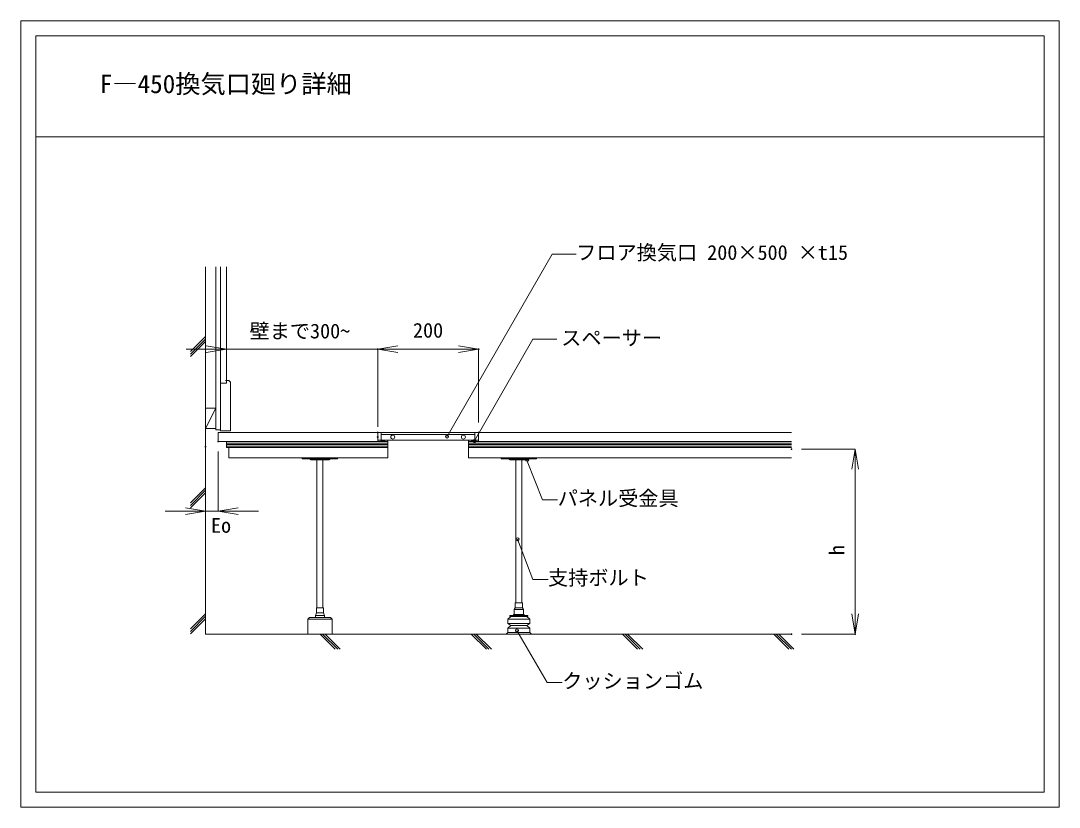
# Model space of a CAD drawing. Units: millimetres, scale not verified. Extents: x -1030 to 1030, y -780 to 780.
import ezdxf
from ezdxf.enums import TextEntityAlignment as Align

# ---------------------------------------------------------------- set-up
doc = ezdxf.new("R2010")
doc.units = ezdxf.units.MM
doc.header["$LTSCALE"] = 2
doc.header["$PDMODE"] = 32
doc.header["$PDSIZE"] = 1.6
for name, color, linetype, lineweight in [('0-0_0', 7, 'Continuous', 18), ('0-1_WAKU', 4, 'Continuous', 18), ('0-4_納まり', 7, 'Continuous', 18), ('0-6_納まり文字', 7, 'Continuous', 9), ('0-8_UFG納まり', 7, 'Continuous', 18), ('1-2_waku2', 7, 'Continuous', 18)]:
    doc.layers.add(name, color=color, linetype=linetype, lineweight=lineweight)
doc.layers.add('0-2_DEFPOINTS', color=7, linetype='Continuous')
doc.styles.add('ＭＳ ゴシック', font='')
doc.styles.get('ＭＳ ゴシック').set_extended_font_data('MS Gothic')

# ---------------------------------------------------------------- blocks, each defined once
blk = doc.blocks.new('_OPEN')
at = {"layer": '0-0_0', "lineweight": 9}
blk.add_line((0, 0), (-1, 0), dxfattribs=at)
blk.add_lwpolyline([(-1, 0.16667), (0, 0), (-1, -0.16667)], dxfattribs=at)
blk = doc.blocks.new('D5')
at = {"layer": '0-2_DEFPOINTS'}
for p in [(-1029.363, 2736.216), (-1329.363, 2674.007), (-1029.363, 2561.945)]:
    blk.add_point(p, dxfattribs=at)
at = {"layer": '0-4_納まり'}
for p, q in [((-1369.363, 2736.216), (-1409.363, 2736.216)), ((-1329.363, 2694.007), (-1329.363, 2736.216)), ((-1329.363, 2736.216), (-1029.363, 2736.216)), ((-1029.363, 2581.945), (-1029.363, 2736.216)), ((-989.363, 2736.216), (-949.363, 2736.216))]:
    blk.add_line(p, q, dxfattribs=at)
at = {"layer": '0-4_納まり', "xscale": 40, "yscale": 40}
blk.add_blockref('_OPEN', (-1329.363, 2736.216), dxfattribs=at)
at = {"layer": '0-4_納まり', "xscale": 40, "yscale": 40, "rotation": 180}
blk.add_blockref('_OPEN', (-1029.363, 2736.216), dxfattribs=at)
at = {"layer": '0-4_納まり', "style": 'ＭＳ ゴシック'}
blk.add_text('壁まで300~', height=29.33, dxfattribs=at).set_placement((-1283.627, 2748.754), align=Align.BOTTOM_LEFT)
blk = doc.blocks.new('D6')
at = {"layer": '0-2_DEFPOINTS'}
for p in [(-829.363, 2736.216), (-1029.363, 2571.007), (-829.363, 2571.007)]:
    blk.add_point(p, dxfattribs=at)
at = {"layer": '0-4_納まり'}
for p, q in [((-1029.363, 2591.007), (-1029.363, 2736.216)), ((-989.363, 2736.216), (-869.363, 2736.216)), ((-829.363, 2591.007), (-829.363, 2736.216))]:
    blk.add_line(p, q, dxfattribs=at)
at = {"layer": '0-4_納まり', "xscale": 40, "yscale": 40, "rotation": 180}
blk.add_blockref('_OPEN', (-1029.363, 2736.216), dxfattribs=at)
at = {"layer": '0-4_納まり', "xscale": 40, "yscale": 40}
blk.add_blockref('_OPEN', (-829.363, 2736.216), dxfattribs=at)
at = {"layer": '0-4_納まり', "style": 'ＭＳ ゴシック'}
blk.add_text('200', height=29.33, dxfattribs=at).set_placement((-959.363, 2750.216), align=Align.BOTTOM_LEFT)

msp = doc.modelspace()

# ---------------------------------------------------------------- linework, layer by layer
at = {"layer": '0-0_0'}
for p, q in [((-50.97, -397.61), (-50.97, -387.61)), ((-34.97, -384.61), (-48.97, -384.61)), ((-63.97, -406.61), (-19.97, -406.61)), ((-52.47, -399.61), (-52.47, -397.61)), ((-19.97, -415.61), (-63.97, -415.61)), ((-63.97, -424.61), (-19.97, -424.61)), ((-57.97, -419.61), (-25.97, -419.61)), ((-63.97, -433.61), (-19.97, -433.61))]:
    msp.add_line(p, q, dxfattribs=at)
for points in [[(-34.97, -374.61), (-34.97, -384.61), (-32.97, -387.61), (-50.97, -387.61), (-48.97, -384.61), (-48.97, -374.61)], [(-41.97, -399.61), (-23.97, -399.61), (-23.97, -401.61), (-59.97, -401.61), (-59.97, -399.61)]]:
    msp.add_lwpolyline(points, close=True, dxfattribs=at)
for points in [[(-41.97, -397.61), (-32.97, -397.61), (-32.97, -387.61)], [(-25.97, -401.61), (-19.97, -406.61), (-19.97, -415.61), (-25.97, -419.61), (-19.97, -424.61), (-19.97, -433.61), (-16.97, -436.61), (-66.97, -436.61), (-63.97, -433.61), (-63.97, -424.61), (-57.97, -419.61), (-63.97, -415.61), (-63.97, -406.61), (-57.97, -401.61)], [(-31.47, -399.61), (-31.47, -397.61), (-52.37, -397.61)]]:
    msp.add_lwpolyline(points, dxfattribs=at)
at = {"layer": '0-1_WAKU'}
for p, q in [((-999.983, 750.055), (1000.017, 750.055)), ((-999.983, 750.055), (-999.983, -749.945)), ((1000.017, 750.055), (1000.017, -749.945)), ((-999.983, 550.055), (1000.017, 550.055)), ((-999.983, -749.945), (1000.017, -749.945))]:
    msp.add_line(p, q, dxfattribs=at)
at = {"layer": '0-4_納まり'}
for p, q in [((-663.47, 292.195), (-663.47, -436.61)), ((-642.97, 292.195), (-642.97, -31.61)), ((-633.47, 292.195), (-633.47, 61.39)), ((-621.97, 292.195), (-621.97, 61.39)), ((-663.47, 153.811), (-693.47, 123.811)), ((-663.47, 148.811), (-693.47, 118.811)), ((-663.47, 143.811), (-693.47, 113.811)), ((-616.97, 66.39), (-621.97, 66.39)), ((-616.97, 66.39), (-613.97, 63.39)), ((-613.97, -33.61), (-613.97, 63.39)), ((-633.47, 61.39), (-633.47, -33.61)), ((-633.47, 61.39), (-621.97, 61.39)), ((-642.97, 11.39), (-663.47, -28.61)), ((-642.97, 11.39), (-663.47, 11.39)), ((-642.97, -28.61), (-663.47, -28.61)), ((-633.47, -31.61), (-642.97, -31.61)), ((-638.47, -36.61), (498.812, -36.61)), ((-638.47, -36.61), (-638.47, -54.61)), ((-633.47, -33.61), (-613.97, -33.61)), ((-128.97, -36.61), (-128.97, -51.61)), ((-121.97, -36.61), (-121.97, -54.61)), ((-638.47, -54.61), (-301.97, -54.61)), ((-621.575, -54.61), (-621.575, -66.61)), ((-301.97, -51.61), (-301.97, -86.61)), ((-141.97, -51.61), (-141.97, -86.61)), ((-141.97, -54.61), (-121.97, -51.61)), ((-141.97, -54.61), (498.812, -54.61)), ((-638.47, -74.61), (-638.47, -192.83)), ((-621.575, -66.61), (-301.97, -66.61)), ((-617.541, -66.61), (-617.541, -86.61)), ((-141.97, -66.61), (498.812, -66.61)), ((518.812, -69.61), (625.034, -69.61)), ((-663.47, -84.61), (-663.47, -192.83)), ((-617.541, -86.61), (-301.97, -86.61)), ((-141.97, -86.61), (498.812, -86.61)), ((-47.97, -374.61), (-47.97, -90.61)), ((-35.97, -374.61), (-35.97, -90.61)), ((625.034, -109.61), (625.034, -396.611)), ((-663.47, -146.189), (-693.47, -176.189)), ((-663.47, -151.189), (-693.47, -181.189)), ((-663.47, -156.189), (-693.47, -186.189)), ((-703.47, -192.83), (-743.47, -192.83)), ((-638.47, -192.83), (-663.47, -192.83)), ((-598.47, -192.83), (-558.47, -192.83)), ((-663.47, -396.189), (-693.47, -426.189)), ((-663.47, -401.189), (-693.47, -431.189)), ((-663.47, -406.189), (-693.47, -436.189)), ((498.812, -436.61), (-663.47, -436.61)), ((-436.318, -436.61), (-406.318, -466.61)), ((-431.318, -436.61), (-401.318, -466.61)), ((-426.318, -436.61), (-396.318, -466.61)), ((-136.318, -436.61), (-106.318, -466.61)), ((-131.318, -436.61), (-101.318, -466.61)), ((-126.318, -436.61), (-96.318, -466.61)), ((163.682, -436.61), (193.682, -466.61)), ((168.682, -436.61), (198.682, -466.61)), ((173.682, -436.61), (203.682, -466.61)), ((463.682, -436.61), (493.682, -466.61)), ((468.682, -436.61), (498.682, -466.61)), ((473.682, -436.61), (503.682, -466.61)), ((518.812, -436.611), (625.034, -436.611))]:
    msp.add_line(p, q, dxfattribs=at)
at = {"layer": '0-4_納まり', "lineweight": 9}
for p, q in [((-621.575, -57.61), (-301.97, -57.61)), ((-621.575, -60.61), (-301.97, -60.61)), ((-141.97, -57.61), (498.812, -57.61)), ((-141.97, -60.61), (498.812, -60.61)), ((-621.575, -63.61), (-301.97, -63.61)), ((-141.97, -63.61), (498.812, -63.61))]:
    msp.add_line(p, q, dxfattribs=at)
at = {"layer": '0-4_納まり'}
for points in [[(-121.97, -36.61), (-321.97, -36.61), (-321.97, -51.61), (-121.97, -51.61)], [(-76.97, -86.61), (-76.97, -88.61), (-6.97, -88.61), (-6.97, -86.61)], [(-76.97, -86.61), (-76.97, -88.61), (-6.97, -88.61), (-6.97, -86.61)]]:
    msp.add_lwpolyline(points, close=True, dxfattribs=at)
for points in [[(-321.97, -36.61), (-321.97, -54.61), (-301.97, -51.61)], [(-314.97, -51.61), (-314.97, -36.61), (-314.97, -40.61), (-128.97, -40.61)], [(-23.97, -90.61), (-41.97, -90.61), (-59.97, -90.61)], [(-23.97, -90.61), (-41.97, -90.61), (-59.97, -90.61)]]:
    msp.add_lwpolyline(points, dxfattribs=at)
for centre in [(-291.97, -45.61), (-151.97, -45.61)]:
    msp.add_circle(centre, 4, dxfattribs=at)
for centre, start, end in [((-59.97, -88.61), 180, 270), ((-59.97, -88.61), 180, 270), ((-23.97, -88.61), 270, 360), ((-23.97, -88.61), 270, 360)]:
    msp.add_arc(centre, 2, start, end, dxfattribs=at)
for p in [(-638.47, -54.61), (-663.47, -64.61), (498.812, -69.61), (-663.47, -192.83), (498.812, -436.611), (625.034, -436.611)]:
    msp.add_point(p, dxfattribs=at)
at = {"layer": '0-6_納まり文字'}
for p, q in [((-184.291, -44.613), (24.475, 316.981)), ((24.475, 316.981), (71.719, 316.981)), ((-130.153, -53.279), (-14.254, 148.4)), ((-13.935, 148.4), (33.31, 148.4)), ((-25.409, -93.61), (5.027, -170.481)), ((35.027, -170.481), (5.027, -170.481)), ((-44.534, -248.27), (-14.099, -328.141)), ((15.901, -328.141), (-14.099, -328.141)), ((-45.609, -429.385), (14.116, -532.831)), ((44.116, -532.831), (14.116, -532.831))]:
    msp.add_line(p, q, dxfattribs=at)
for centre in [(-184.291, -44.613), (-130.153, -53.279), (-25.417, -90.66), (-44.542, -248.32), (-45.609, -429.385)]:
    msp.add_circle(centre, 3, dxfattribs=at)
at = {"layer": '0-8_UFG納まり'}
for p, q in [((-442.47, -384.61), (-442.47, -90.61)), ((-430.47, -384.61), (-430.47, -90.61)), ((-460.47, -406.61), (-412.47, -406.61)), ((-445.47, -399.61), (-443.47, -394.61)), ((-445.47, -399.61), (-445.47, -403.61)), ((-427.47, -399.61), (-427.47, -403.61))]:
    msp.add_line(p, q, dxfattribs=at)
for points in [[(-471.47, -86.61), (-471.47, -88.61), (-401.47, -88.61), (-401.47, -86.61)], [(-429.47, -394.61), (-429.47, -384.61), (-443.47, -384.61), (-443.47, -394.61)], [(-412.47, -436.61), (-412.47, -406.61), (-415.47, -403.61), (-457.47, -403.61), (-460.47, -406.61), (-460.47, -436.61)]]:
    msp.add_lwpolyline(points, close=True, dxfattribs=at)
for points in [[(-418.47, -90.61), (-436.47, -90.61), (-454.47, -90.61)], [(-429.47, -394.61), (-427.47, -399.61), (-445.47, -399.61)]]:
    msp.add_lwpolyline(points, dxfattribs=at)
for centre, start, end in [((-454.47, -88.61), 180, 270), ((-418.47, -88.61), 270, 0)]:
    msp.add_arc(centre, 2, start, end, dxfattribs=at)
at = {"layer": '1-2_waku2'}
msp.add_lwpolyline([(-1029.983, 780.055), (1030.017, 780.055), (1030.017, -779.945), (-1029.983, -779.945)], close=True, dxfattribs=at)

# ---------------------------------------------------------------- block references
at = {"layer": '0-4_納まり'}
for name in ['D5', 'D6']:
    msp.add_blockref(name, (707.393, -2607.617), dxfattribs=at)
at = {"layer": '0-4_納まり', "xscale": 40, "yscale": 40}
for p, rotation in [((625.034, -69.61), 90), ((-638.47, -192.83), 180), ((625.034, -436.611), 270)]:
    msp.add_blockref('_OPEN', p, dxfattribs=dict(at, rotation=rotation))
msp.add_blockref('_OPEN', (-663.47, -192.83), dxfattribs=at)

# ---------------------------------------------------------------- texts
at = {"layer": '0-4_納まり', "style": 'ＭＳ ゴシック'}
msp.add_text('Eo', height=29.33, dxfattribs=at).set_placement((-652.63, -244.334), align=Align.BOTTOM_LEFT)
msp.add_text('h', height=29.33, rotation=90, dxfattribs=at).set_placement((612.351, -279.949), align=Align.BOTTOM_LEFT)
at = {"layer": '0-6_納まり文字', "style": 'ＭＳ ゴシック'}
for s, height, p in [('F―450換気口廻り詳細', 36.66, (-873.163, 625.507)), ('フロア換気口 200×500 ×t15', 29.33, (71.719, 296.981)), ('スペーサー', 29.33, (42.006, 127.506)), ('パネル受金具', 29.33, (35.027, -190.481)), ('支持ボルト', 29.33, (15.901, -348.141)), ('クッションゴム', 29.33, (44.116, -552.831))]:
    msp.add_text(s, height=height, dxfattribs=at).set_placement(p, align=Align.BOTTOM_LEFT)

doc.saveas('drawing.dxf')
